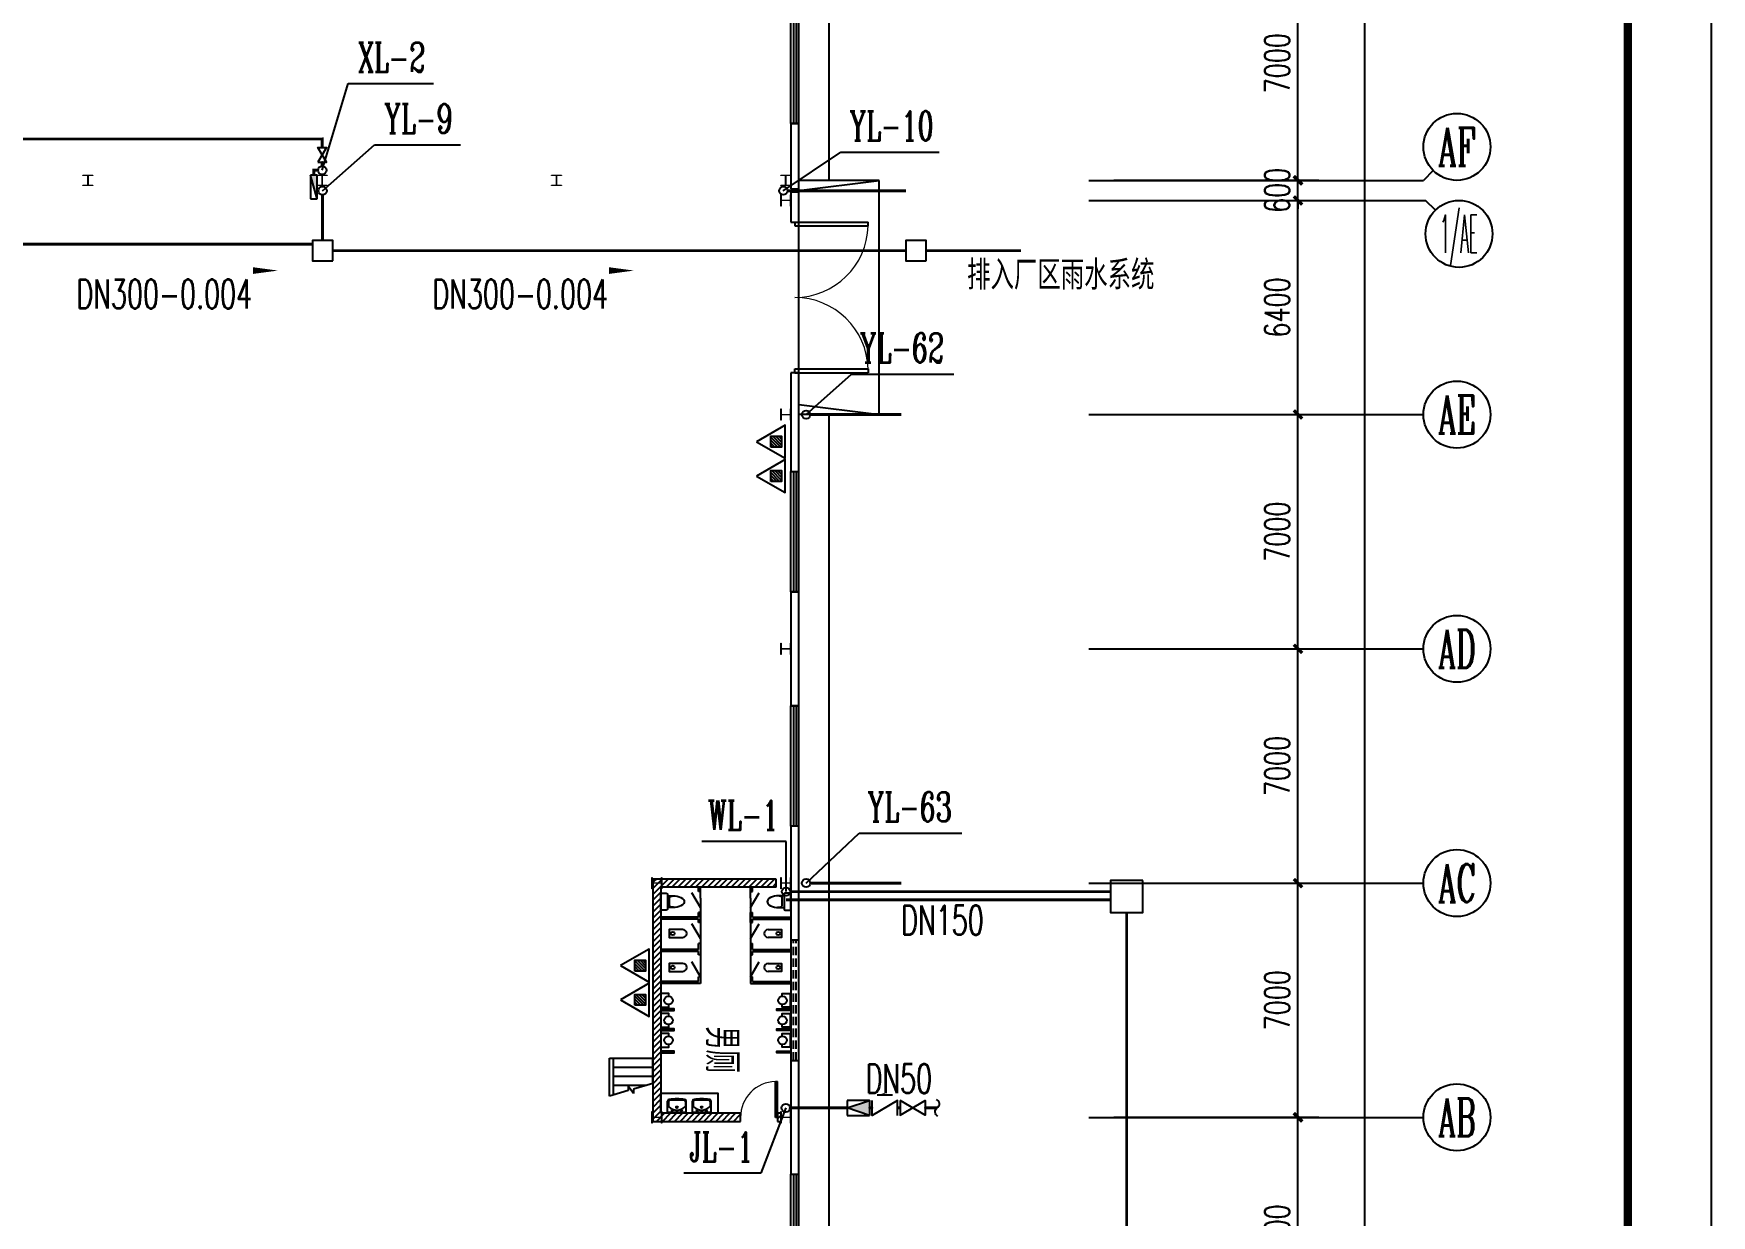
# Model space of a CAD drawing. Extents: x -4407041 to 173436, y -470270 to -29437.
# Drawn here: x -203153 to -153016, y -119376 to -84058 of the extents above; entities that cross this region are included whole.
import ezdxf
from ezdxf.enums import TextEntityAlignment as Align

# ---------------------------------------------------------------- set-up
doc = ezdxf.new("R2010")
doc.units = 0
doc.header["$LTSCALE"] = 1000
doc.header["$MEASUREMENT"] = 0
for name, pattern in [('CENTER2', [1.125, 0.75, -0.125, 0.125, -0.125]), ('DASH', [0.35, 0.25, -0.1]), ('PHANTOM2', [1.25, 0.625, -0.125, 0.125, -0.125, 0.125, -0.125])]:
    doc.linetypes.add(name, pattern=pattern)
for name, color, linetype in [('AXIS', 3, 'Continuous'), ('AXIS_TEXT', 7, 'Continuous'), ('DIM_污水', 3, 'Continuous'), ('DIM_消防', 3, 'Continuous'), ('DIM_给水', 3, 'Continuous'), ('DIM_雨水', 3, 'Continuous'), ('EQUIP_消火栓', 7, 'Continuous'), ('EQUIP_消防', 7, 'Continuous'), ('EQUIP_给水', 7, 'Continuous'), ('LVTRY', 6, 'Continuous'), ('PIPE-污水', 2, 'DASH'), ('PIPE-消防', 1, 'PHANTOM2'), ('PIPE-给水', 3, 'Continuous'), ('PIPE-雨水', 4, 'CENTER2'), ('PUB_HATCH', 8, 'Continuous'), ('PUB_TEXT', 7, 'Continuous'), ('PUB_TITLE', 4, 'Continuous'), ('STAIR', 2, 'Continuous'), ('TEXT_污水', 7, 'Continuous'), ('TWT_SYMB', 3, 'Continuous'), ('TWT_TEXT', 7, 'Continuous'), ('VALVE_消防', 7, 'Continuous'), ('VALVE_给水', 7, 'Continuous'), ('VPIPE-污水', 2, 'Continuous'), ('VPIPE-消防', 1, 'Continuous'), ('VPIPE-给水', 3, 'Continuous'), ('VPIPE-雨水', 4, 'Continuous'), ('WALL', 9, 'Continuous'), ('WINDOW', 4, 'Continuous'), ('ZDH', 7, 'Continuous'), ('洁具', 7, 'Continuous')]:
    doc.layers.add(name, color=color, linetype=linetype)
doc.layers.add('STXT_XG_THIN', color=2, linetype='Continuous', lineweight=0)
doc.styles.add('_TCH_AXIS', font='COMPLEX', dxfattribs={"bigfont": 'GBCBIG'})
doc.styles.add('_TCH_DIM', font='SIMPLEX', dxfattribs={"bigfont": 'GBCBIG'})
doc.styles.add('_TCH_DIM_T3', font='SIMPLEX', dxfattribs={"width": 0.705882, "bigfont": 'GBCBIG'})
doc.styles.add('_TWT_PIPEDN', font='SIMPLEX', dxfattribs={"width": 0.8, "height": 3.5, "bigfont": 'HZTXT'})
doc.styles.add('_TWT_SERIAL', font='COMPLEX', dxfattribs={"width": 0.8, "height": 3.5, "bigfont": 'HZTXT'})
doc.styles.add('COMPLEX', font='COMPLEX')
doc.styles.add('hztxt', font='SIMPLEX', dxfattribs={"width": 0.8, "height": 3.5, "bigfont": 'HZTXT'})
doc.dimstyles.new('_TCH_ARCH&&250', dxfattribs={"dimtxt": 743.75, "dimasz": 250, "dimexe": 625, "dimexo": 750, "dimgap": 250, "dimtad": 1, "dimdec": 0, "dimzin": 0, "dimdsep": 46, "dimtxsty": '_TCH_DIM_T3', "dimblk": 'ARCHTICK', "dimcen": 0.09, "dimclrt": 7, "dimazin": 2, "dimtfac": 1, "dimtdec": 0, "dimtix": 1, "dimtmove": 2, "dimatfit": 3, "dimfxl": 0, "dimtolj": 1, "dimtzin": 0, "dimarcsym": 0})
pattern_1 = [(45, (0, 89.76), (-88.38838, 88.38838), [])]

# ---------------------------------------------------------------- blocks, each defined once
blk = doc.blocks.new('_LV1')
for p, q in [((-280, 0), (280, 0)), ((-280, 0), (-280, -361)), ((280, 0), (280, -361)), ((-280, -29), (280, -29)), ((-251, -356), (-251, -214)), ((0, -29), (-90, -29)), ((-90, -29), (90, -29)), ((251, -356), (251, -215))]:
    blk.add_line(p, q)
for centre, radius in [((-139, -69), 15), ((1, -182), 24.9), ((0, -57), 8), ((139, -69), 15)]:
    blk.add_circle(centre, radius)
for centre, radius, start, end in [((-224, -361), 56, 180, 263.481), ((-223, -214), 28, 133.1543, 180), ((-223, -356), 28, 180, 263.4984), ((0, -452), 354, 46.7581, 133.1543), ((0, 1600), 2029, 263.481, 276.519), ((0, 1600), 1997, 263.4984, 276.5122), ((223, -356), 28, 276.5122, 0), ((224, -361), 56, 276.519, 0), ((223, -215), 28, 0, 46.7581)]:
    blk.add_arc(centre, radius, start, end)
blk = doc.blocks.new('_ArchTick')
at = {"color": 0, "linetype": 'ByBlock', "const_width": 0.4}
blk.add_lwpolyline([(-0.5, -0.5), (0.5, 0.5)], dxfattribs=at)
blk = doc.blocks.new('*D241')
at = {"layer": 'AXIS', "color": 0, "lineweight": -2}
for p, q in [((-170871, -116444), (-164746, -116444)), ((-165371, -123444), (-165371, -116444)), ((-170871, -123444), (-164746, -123444))]:
    blk.add_line(p, q, dxfattribs=at)
at = {"layer": 'Defpoints', "color": 0}
for p in [(-171621, -116444), (-165371, -116444), (-171621, -123444)]:
    blk.add_point(p, dxfattribs=at)
at = {"layer": 'AXIS', "color": 0, "lineweight": -2, "xscale": 250, "yscale": 250, "zscale": 250}
for p, rotation in [((-165371, -116444), 90), ((-165371, -123444), 270)]:
    blk.add_blockref('_ArchTick', p, dxfattribs=dict(at, rotation=rotation))
at = {"layer": 'AXIS', "color": 7, "insert": (-165993, -119944), "char_height": 743.8, "attachment_point": 5, "rotation": 90, "style": '_TCH_DIM_T3'}
blk.add_mtext('\\A1;7000', dxfattribs=at)
blk = doc.blocks.new('*D242')
at = {"layer": 'AXIS', "color": 0, "lineweight": -2}
for p, q in [((-170871, -109444), (-164746, -109444)), ((-165371, -116444), (-165371, -109444)), ((-170871, -116444), (-164746, -116444))]:
    blk.add_line(p, q, dxfattribs=at)
at = {"layer": 'Defpoints', "color": 0}
for p in [(-171621, -109444), (-165371, -109444), (-171621, -116444)]:
    blk.add_point(p, dxfattribs=at)
at = {"layer": 'AXIS', "color": 0, "lineweight": -2, "xscale": 250, "yscale": 250, "zscale": 250}
for p, rotation in [((-165371, -109444), 90), ((-165371, -116444), 270)]:
    blk.add_blockref('_ArchTick', p, dxfattribs=dict(at, rotation=rotation))
at = {"layer": 'AXIS', "color": 7, "insert": (-165993, -112944), "char_height": 743.8, "attachment_point": 5, "rotation": 90, "style": '_TCH_DIM_T3'}
blk.add_mtext('\\A1;7000', dxfattribs=at)
blk = doc.blocks.new('*D243')
at = {"layer": 'AXIS', "color": 0, "lineweight": -2}
for p, q in [((-170871, -102444), (-164746, -102444)), ((-165371, -109444), (-165371, -102444)), ((-170871, -109444), (-164746, -109444))]:
    blk.add_line(p, q, dxfattribs=at)
at = {"layer": 'Defpoints', "color": 0}
for p in [(-171621, -102444), (-165371, -102444), (-171621, -109444)]:
    blk.add_point(p, dxfattribs=at)
at = {"layer": 'AXIS', "color": 0, "lineweight": -2, "xscale": 250, "yscale": 250, "zscale": 250}
for p, rotation in [((-165371, -102444), 90), ((-165371, -109444), 270)]:
    blk.add_blockref('_ArchTick', p, dxfattribs=dict(at, rotation=rotation))
at = {"layer": 'AXIS', "color": 7, "insert": (-165993, -105944), "char_height": 743.8, "attachment_point": 5, "rotation": 90, "style": '_TCH_DIM_T3'}
blk.add_mtext('\\A1;7000', dxfattribs=at)
blk = doc.blocks.new('*D244')
at = {"layer": 'AXIS', "color": 0, "lineweight": -2}
for p, q in [((-170871, -95444), (-164746, -95444)), ((-165371, -102444), (-165371, -95444)), ((-170871, -102444), (-164746, -102444))]:
    blk.add_line(p, q, dxfattribs=at)
at = {"layer": 'Defpoints', "color": 0}
for p in [(-171621, -95444), (-165371, -95444), (-171621, -102444)]:
    blk.add_point(p, dxfattribs=at)
at = {"layer": 'AXIS', "color": 0, "lineweight": -2, "xscale": 250, "yscale": 250, "zscale": 250}
for p, rotation in [((-165371, -95444), 90), ((-165371, -102444), 270)]:
    blk.add_blockref('_ArchTick', p, dxfattribs=dict(at, rotation=rotation))
at = {"layer": 'AXIS', "color": 7, "insert": (-165993, -98944), "char_height": 743.8, "attachment_point": 5, "rotation": 90, "style": '_TCH_DIM_T3'}
blk.add_mtext('\\A1;7000', dxfattribs=at)
blk = doc.blocks.new('*D245')
at = {"layer": 'AXIS', "color": 0, "lineweight": -2}
for p, q in [((-170871, -89044), (-164746, -89044)), ((-165371, -95444), (-165371, -89044)), ((-170871, -95444), (-164746, -95444))]:
    blk.add_line(p, q, dxfattribs=at)
at = {"layer": 'Defpoints', "color": 0}
for p in [(-171621, -89044), (-165371, -89044), (-171621, -95444)]:
    blk.add_point(p, dxfattribs=at)
at = {"layer": 'AXIS', "color": 0, "lineweight": -2, "xscale": 250, "yscale": 250, "zscale": 250}
for p, rotation in [((-165371, -89044), 90), ((-165371, -95444), 270)]:
    blk.add_blockref('_ArchTick', p, dxfattribs=dict(at, rotation=rotation))
at = {"layer": 'AXIS', "color": 7, "insert": (-165993, -92244), "char_height": 743.8, "attachment_point": 5, "rotation": 90, "style": '_TCH_DIM_T3'}
blk.add_mtext('\\A1;6400', dxfattribs=at)
blk = doc.blocks.new('*D246')
at = {"layer": 'AXIS', "color": 0, "lineweight": -2}
for p, q in [((-165371, -88444), (-165371, -88194)), ((-170871, -88444), (-164746, -88444)), ((-165371, -89044), (-165371, -88444)), ((-170871, -89044), (-164746, -89044)), ((-165371, -89044), (-165371, -89294))]:
    blk.add_line(p, q, dxfattribs=at)
at = {"layer": 'Defpoints', "color": 0}
for p in [(-171621, -88444), (-165371, -88444), (-171621, -89044)]:
    blk.add_point(p, dxfattribs=at)
at = {"layer": 'AXIS', "color": 0, "lineweight": -2, "xscale": 250, "yscale": 250, "zscale": 250}
for p, rotation in [((-165371, -88444), 270), ((-165371, -89044), 90)]:
    blk.add_blockref('_ArchTick', p, dxfattribs=dict(at, rotation=rotation))
at = {"layer": 'AXIS', "color": 7, "insert": (-165993, -88744), "char_height": 743.8, "attachment_point": 5, "rotation": 90, "style": '_TCH_DIM_T3'}
blk.add_mtext('\\A1;600', dxfattribs=at)
blk = doc.blocks.new('*D247')
at = {"layer": 'AXIS', "color": 0, "lineweight": -2}
for p, q in [((-170871, -81444), (-164746, -81444)), ((-165371, -88444), (-165371, -81444)), ((-170871, -88444), (-164746, -88444))]:
    blk.add_line(p, q, dxfattribs=at)
at = {"layer": 'Defpoints', "color": 0}
for p in [(-171621, -81444), (-165371, -81444), (-171621, -88444)]:
    blk.add_point(p, dxfattribs=at)
at = {"layer": 'AXIS', "color": 0, "lineweight": -2, "xscale": 250, "yscale": 250, "zscale": 250}
for p, rotation in [((-165371, -81444), 90), ((-165371, -88444), 270)]:
    blk.add_blockref('_ArchTick', p, dxfattribs=dict(at, rotation=rotation))
at = {"layer": 'AXIS', "color": 7, "insert": (-165993, -84944), "char_height": 743.8, "attachment_point": 5, "rotation": 90, "style": '_TCH_DIM_T3'}
blk.add_mtext('\\A1;7000', dxfattribs=at)
blk = doc.blocks.new('*D251')
at = {"layer": 'AXIS', "color": 0, "lineweight": -2}
for p, q in [((-170871, -67204), (-162746, -67204)), ((-163371, -249684), (-163371, -67204)), ((-170871, -249684), (-162746, -249684))]:
    blk.add_line(p, q, dxfattribs=at)
at = {"layer": 'Defpoints', "color": 0}
for p in [(-171621, -67204), (-163371, -67204), (-171621, -249684)]:
    blk.add_point(p, dxfattribs=at)
at = {"layer": 'AXIS', "color": 0, "lineweight": -2, "xscale": 250, "yscale": 250, "zscale": 250}
for p, rotation in [((-163371, -67204), 90), ((-163371, -249684), 270)]:
    blk.add_blockref('_ArchTick', p, dxfattribs=dict(at, rotation=rotation))
at = {"layer": 'AXIS', "color": 7, "insert": (-163993, -158444), "char_height": 743.8, "attachment_point": 5, "rotation": 90, "style": '_TCH_DIM_T3'}
blk.add_mtext('\\A1;182480', dxfattribs=at)
blk = doc.blocks.new('$TCHSYS$WIN2D')
for p, q in [((-0.5, 0.5), (0.5, 0.5)), ((-0.5, 0.5), (-0.5, -0.5)), ((0.5, 0.5), (0.5, -0.5)), ((0.5, 0.167), (-0.5, 0.167)), ((0.5, -0.167), (-0.5, -0.167)), ((-0.5, -0.5), (0.5, -0.5))]:
    blk.add_line(p, q)
blk = doc.blocks.new('_AXISO')
blk.add_circle((0, 0), 0.5)
at = {"layer": 'AXIS_TEXT', "style": 'COMPLEX', "width": 1.041667}
blk.add_attdef('A', text='', height=0.56, dxfattribs=at).set_placement((-0.25, -0.28), (0.25, -0.28), align=Align.FIT)
blk = doc.blocks.new('$DorLib2D$00000001')
for p, q in [((0.45, 0.975), (0.5, 0.975)), ((0.45, 0), (0.45, 0.975)), ((0.5, 0), (0.5, 0.975)), ((0.5, 0), (0.45, 0))]:
    blk.add_line(p, q)
at = {"lineweight": 13}
blk.add_arc((0.475, 0), 0.975, 91.4693, 180, dxfattribs=at)
blk = doc.blocks.new('$DorLib2D$00000002')
for p, q in [((-0.5, 0), (-0.5, 0.4875)), ((-0.475, 0.4875), (-0.5, 0.4875)), ((-0.475, 0), (-0.475, 0.4875)), ((0.475, 0), (0.475, 0.4875)), ((0.475, 0.4875), (0.5, 0.4875)), ((0.5, 0), (0.5, 0.4875)), ((-0.5, 0), (-0.475, 0)), ((0.5, 0), (0.475, 0))]:
    blk.add_line(p, q)
at = {"lineweight": 13}
for centre, start, end in [((-0.4875, 0), 0, 88.53072), ((0.4875, 0), 91.46928, 180)]:
    blk.add_arc(centre, 0.4875, start, end, dxfattribs=at)
blk = doc.blocks.new('$plan$00002826')
at = {"layer": '洁具', "color": 7}
blk.add_line((-260, -140), (-260, 140), dxfattribs=at)
at = {"layer": '洁具'}
blk.add_line((-200, 170), (-200, -170), dxfattribs=at)
blk.add_lwpolyline([(-650, 92, 0.537872), (-650, -92, 0.149947), (-430, -170), (-200, -170), (-200, -220, 0.414214), (-170, -250), (-30, -250, 0.414214), (0, -220), (0, 220, 0.414214), (-30, 250), (-170, 250, 0.414214), (-200, 220), (-200, 170), (-430, 170, 0.149947)], format="xyb", close=True, dxfattribs=at)
at = {"layer": '洁具', "color": 7}
for centre, start, end in [((-413, -227), 67.4505, 91.4725), ((-413, 227), 268.6339, 292.5495)]:
    blk.add_arc(centre, 398, start, end, dxfattribs=at)
blk = doc.blocks.new('$TwtSys$00000434')
for p, q in [((-0.5, 0.5), (-0.5, -0.5)), ((-0.5, -0.5), (0.5, 0.5)), ((0.5, 0.5), (-0.5, 0.5)), ((0.5, -0.5), (0.5, 0.5)), ((-0.5, -0.5), (0.5, -0.5))]:
    blk.add_line(p, q)
blk.add_solid([(0.5, -0.5), (0.5, 0.5), (-0.5, -0.5)])
blk = doc.blocks.new('$VALVE$00000295')
blk.add_lwpolyline([(-125, 72), (-125, -72), (125, 72), (125, -72), (-125, 72)])
for p in [(-125, 0), (125, 0)]:
    blk.add_point(p)
blk = doc.blocks.new('$VALVE$00000315')
blk.add_line((-75, 125), (75, 125))
blk.add_lwpolyline([(-125, -75), (-125, 75), (125, -75), (125, 75)])
for p in [(-125, 0), (125, 0)]:
    blk.add_point(p)
blk.add_solid([(0, 125), (0, 150), (75, 125)])
blk = doc.blocks.new('$VALVE$00000752')
for p, q in [((-112.5, 75), (112.5, 75)), ((112.5, 75), (112.5, -75)), ((112.5, -75), (-112.5, -75))]:
    blk.add_line(p, q)
blk.add_lwpolyline([(-112.5, -75), (112.5, 0), (-112.5, 75)], close=True)
for p in [(-112.5, 0), (112.5, 0)]:
    blk.add_point(p)
blk.add_solid([(-112.5, 75), (112.5, 0), (-112.5, -75)])
blk = doc.blocks.new('$TwtSys$00000132')
at = {"elevation": 0}
blk.add_lwpolyline([(7, -101, -0.575183), (0, 0, 0.604745), (-11, 101, 16.924828)], format="xyb", dxfattribs=at)
blk = doc.blocks.new('$ATTACHMENT$00000214')
h = blk.add_hatch()
h.set_pattern_fill('ANSI31', color=256, scale=200, style=0)
h.set_pattern_definition([(45, (-38543.802, -6842.639), (-17.67767, 17.67767), [])])
h.paths.add_polyline_path([(-65, 2), (65, 2), (65, -128), (-65, -128)])
for points in [[(0, 172), (-198, -172), (198, -172)], [(-65, 2), (65, 2), (65, -128), (-65, -128)]]:
    blk.add_lwpolyline(points, close=True)

msp = doc.modelspace()

# ---------------------------------------------------------------- hatches: boundary and pattern name
at = {"layer": 'PIPE-消防'}
for points in [[(-194528.2, -87208), (-194484.4, -87208), (-194484.4, -87164.2)], [(-194528.2, -87208), (-194528.2, -87164.2), (-194484.4, -87164.2)], [(-194778.2, -88143), (-194778.2, -88099.2), (-194821.9, -88099.2)], [(-194778.2, -88143), (-194821.9, -88143), (-194821.9, -88099.2)]]:
    msp.add_hatch(color=256, dxfattribs=at).paths.add_polyline_path(points)
at = {"layer": 'PUB_HATCH'}
h = msp.add_hatch(dxfattribs=at)
h.set_pattern_fill('普通砖', color=256, scale=50, style=0)
h.set_pattern_definition(pattern_1)
h.paths.add_polyline_path([(-180958.6, -109324.2), (-184648.2, -109324.2), (-184408.2, -109564.2), (-180958.6, -109564.2)])
h = msp.add_hatch(dxfattribs=at)
h.set_pattern_fill('普通砖', color=256, scale=50, style=0)
h.set_pattern_definition(pattern_1)
h.paths.add_polyline_path([(-184408.2, -109564.2), (-184648.2, -109324.2), (-184648.2, -116564.2), (-184408.2, -116324.2)])
h = msp.add_hatch(dxfattribs=at)
h.set_pattern_fill('普通砖', color=256, scale=50, style=0)
h.set_pattern_definition(pattern_1)
h.paths.add_polyline_path([(-184648.2, -116564.2), (-182026.7, -116564.2), (-182026.7, -116324.2), (-184408.2, -116324.2)])
h = msp.add_hatch(dxfattribs=at)
h.set_pattern_fill('普通砖', color=256, scale=50, style=0)
h.set_pattern_definition(pattern_1)
h.paths.add_polyline_path([(-180818, -116324.2), (-180926.7, -116324.2), (-180926.7, -116564.2), (-180818, -116564.2)])

# ---------------------------------------------------------------- linework, layer by layer
at = {"color": 2}
for points in [[(-187528.2, -66304.2), (-179388.2, -66304.2), (-179388.2, -88444.2)], [(-179388.2, -95444.2), (-179388.2, -121044.2)]]:
    msp.add_lwpolyline(points, dxfattribs=at)
for points in [[(-194213.6, -90849.5), (-194213.6, -90242.5), (-194820.6, -90242.5), (-194820.6, -90849.5)], [(-176480.5, -90849.5), (-176480.5, -90242.5), (-177087.5, -90242.5), (-177087.5, -90849.5)], [(-170011, -109367.3), (-170968.5, -109367.3), (-170968.5, -110324.7), (-170011, -110324.7)], [(-184408.2, -113204.3), (-184408.2, -113255.4), (-184012.3, -113255.4), (-184012.3, -113204.3)], [(-180548.2, -113204.3), (-180548.2, -113255.4), (-180944, -113255.4), (-180944, -113204.3)], [(-184408.2, -113800.8), (-184408.2, -113851.9), (-184012.3, -113851.9), (-184012.3, -113800.8)], [(-180548.2, -113800.8), (-180548.2, -113851.9), (-180944, -113851.9), (-180944, -113800.8)], [(-184408.2, -114465.2), (-184408.2, -114516.3), (-184012.3, -114516.3), (-184012.3, -114465.2)], [(-180548.2, -114465.2), (-180548.2, -114516.3), (-180944, -114516.3), (-180944, -114465.2)]]:
    msp.add_lwpolyline(points, close=True)
msp.add_lwpolyline([(-184408.2, -116324.2), (-184408.2, -115724.2), (-182708.2, -115724.2), (-182708.2, -116324.2)])
at = {"layer": 'AXIS'}
for p, q in [((-161328.6, -88151.3), (-161621.5, -88444.2)), ((-171621.5, -88444.2), (-161621.5, -88444.2)), ((-171621.5, -89044.2), (-161559.4, -89044.2)), ((-161266.5, -89337.1), (-161559.4, -89044.2)), ((-171621.5, -95444.2), (-161621.5, -95444.2)), ((-171621.5, -102444.2), (-161621.5, -102444.2)), ((-171621.5, -109444.2), (-161621.5, -109444.2)), ((-171621.5, -116444.2), (-161621.5, -116444.2))]:
    msp.add_line(p, q, dxfattribs=at)
at = {"layer": 'DIM_污水'}
for p, q in [((-180669, -108199.5), (-183186.2, -108199.5)), ((-180669, -109700.5), (-180669, -108199.5))]:
    msp.add_line(p, q, dxfattribs=at)
at = {"layer": 'DIM_消防'}
for p, q in [((-194528.2, -88143), (-193748.5, -85553.5)), ((-193748.5, -85553.5), (-191207.2, -85553.5))]:
    msp.add_line(p, q, dxfattribs=at)
at = {"layer": 'DIM_给水'}
for p, q in [((-180677, -116161.5), (-181420.5, -118109)), ((-181420.5, -118109), (-183725.6, -118109))]:
    msp.add_line(p, q, dxfattribs=at)
at = {"layer": 'DIM_雨水'}
for p, q in [((-194517.1, -88755), (-192961.5, -87386.4)), ((-192961.5, -87386.4), (-190396.2, -87386.4)), ((-180749.7, -88755), (-179032.5, -87600.4)), ((-179032.5, -87600.4), (-176097.3, -87600.4)), ((-180069.5, -95444.2), (-178714.1, -94233.2)), ((-178714.1, -94233.2), (-175652.7, -94233.2)), ((-180069.5, -109444.2), (-178481.6, -107953.2)), ((-178481.6, -107953.2), (-175420.2, -107953.2))]:
    msp.add_line(p, q, dxfattribs=at)
at = {"layer": 'PIPE-污水', "ltscale": 2.5, "const_width": 87.5}
for points in [[(-180544, -109700.5), (-170968.5, -109700.5)], [(-180669, -109943), (-170968.5, -109943)], [(-170489.8, -110324.7), (-170489.8, -135324.7)]]:
    msp.add_lwpolyline(points, dxfattribs=at)
at = {"layer": 'PIPE-消防', "ltscale": 2.5, "const_width": 87.5}
for points in [[(-194528.2, -87208), (-222528.2, -87208)], [(-194528.2, -87460.9), (-194528.2, -87208)], [(-194653.2, -88143), (-194778.2, -88143)], [(-194778.2, -88143), (-194778.2, -88294.2)], [(-194528.2, -88018), (-194528.2, -87899.1)]]:
    msp.add_lwpolyline(points, dxfattribs=at)
at = {"layer": 'PIPE-给水', "ltscale": 2.5, "const_width": 87.5}
for points in [[(-180552, -116161.5), (-178846, -116161.5)], [(-178171, -116161.5), (-178091.5, -116161.5)], [(-177341.5, -116161.5), (-177263.6, -116161.5)], [(-176512.4, -116161.5), (-176149, -116161.5)]]:
    msp.add_lwpolyline(points, dxfattribs=at)
at = {"layer": 'PIPE-雨水', "ltscale": 2.5, "const_width": 87.5}
for points in [[(-180624.7, -88755), (-177087.5, -88755)], [(-194517.1, -88880), (-194517.1, -90242.5)], [(-205496.5, -90355.5), (-194820.6, -90355.5)], [(-194213.6, -90546), (-177087.5, -90546)], [(-176480.5, -90546), (-173643.5, -90546)]]:
    msp.add_lwpolyline(points, dxfattribs=at)
at = {"layer": 'PIPE-雨水', "linetype": 'CENTER2', "const_width": 87.5}
for points in [[(-179944.5, -95444.2), (-177223, -95444.2)], [(-179944.5, -109444.2), (-177223, -109444.2)]]:
    msp.add_lwpolyline(points, dxfattribs=at)
at = {"layer": 'PUB_TITLE'}
msp.add_lwpolyline([(-301516.5, -29436.9), (-301516.5, -292186.9), (-153016.5, -292186.9), (-153016.5, -29436.9)], close=True, dxfattribs=at)
at = {"layer": 'PUB_TITLE', "const_width": 250}
msp.add_lwpolyline([(-299016.5, -35686.9), (-299016.5, -289686.9), (-155516.5, -289686.9), (-155516.5, -35686.9)], close=True, dxfattribs=at)
at = {"layer": 'STAIR'}
for p, q in [((-177888.2, -88444.2), (-180288.2, -88444.2)), ((-180288.2, -95444.2), (-180288.2, -88444.2)), ((-180288.2, -88744.2), (-177888.2, -88444.2)), ((-177888.2, -95444.2), (-177888.2, -88444.2)), ((-180288.2, -95144.2), (-177888.2, -95444.2)), ((-177888.2, -95444.2), (-180288.2, -95444.2)), ((-185948.2, -115808.2), (-185948.2, -114674.2)), ((-185948.2, -114674.2), (-185828.2, -114674.2)), ((-185828.2, -115773.3), (-185828.2, -114674.2)), ((-185828.2, -114674.2), (-184648.2, -114674.2)), ((-184648.2, -115430.2), (-184648.2, -114674.2)), ((-185828.2, -114944.2), (-184648.2, -114944.2)), ((-185828.2, -115214.2), (-184648.2, -115214.2)), ((-185384.4, -115644.3), (-185948.2, -115808.2)), ((-185828.2, -115484.2), (-184833.9, -115484.2)), ((-185828.2, -115754.2), (-185762.4, -115754.2)), ((-185228.2, -115734.7), (-185387.1, -115517.6)), ((-185387.1, -115517.6), (-185384.4, -115644.3)), ((-184648.2, -115430.2), (-185231.1, -115599.7)), ((-185231.1, -115599.7), (-185228.2, -115734.7))]:
    msp.add_line(p, q, dxfattribs=at)
at = {"layer": 'STXT_XG_THIN', "color": 2}
for points in [[(-201378.2, -88594.2), (-201678.2, -88594.2), (-201678.2, -88584), (-201531.1, -88584), (-201531.1, -88304.4), (-201678.2, -88304.4), (-201678.2, -88294.2), (-201378.2, -88294.2), (-201378.2, -88304.4), (-201525.3, -88304.4), (-201525.3, -88584), (-201378.2, -88584), (-201378.2, -88594.2)], [(-194378.2, -88594.2), (-194678.2, -88594.2), (-194678.2, -88584), (-194531.1, -88584), (-194531.1, -88304.4), (-194678.2, -88304.4), (-194678.2, -88294.2), (-194378.2, -88294.2), (-194378.2, -88304.4), (-194525.3, -88304.4), (-194525.3, -88584), (-194378.2, -88584), (-194378.2, -88594.2)], [(-187378.2, -88594.2), (-187678.2, -88594.2), (-187678.2, -88584), (-187531.1, -88584), (-187531.1, -88304.4), (-187678.2, -88304.4), (-187678.2, -88294.2), (-187378.2, -88294.2), (-187378.2, -88304.4), (-187525.3, -88304.4), (-187525.3, -88584), (-187378.2, -88584), (-187378.2, -88594.2)], [(-180528.2, -88594.2), (-180828.2, -88594.2), (-180828.2, -88584), (-180681.1, -88584), (-180681.1, -88304.4), (-180828.2, -88304.4), (-180828.2, -88294.2), (-180528.2, -88294.2), (-180528.2, -88304.4), (-180675.3, -88304.4), (-180675.3, -88584), (-180528.2, -88584), (-180528.2, -88594.2)], [(-180828.2, -89214.2), (-180828.2, -88874.2), (-180818, -88874.2), (-180818, -89041.3), (-180538.4, -89041.3), (-180538.4, -88874.2), (-180528.2, -88874.2), (-180528.2, -89214.2), (-180538.4, -89214.2), (-180538.4, -89047.1), (-180818, -89047.1), (-180818, -89214.2), (-180828.2, -89214.2)], [(-180828.2, -95614.2), (-180828.2, -95274.2), (-180818, -95274.2), (-180818, -95441.3), (-180538.4, -95441.3), (-180538.4, -95274.2), (-180528.2, -95274.2), (-180528.2, -95614.2), (-180538.4, -95614.2), (-180538.4, -95447.1), (-180818, -95447.1), (-180818, -95614.2), (-180828.2, -95614.2)], [(-180828.2, -102614.2), (-180828.2, -102274.2), (-180818, -102274.2), (-180818, -102441.3), (-180538.4, -102441.3), (-180538.4, -102274.2), (-180528.2, -102274.2), (-180528.2, -102614.2), (-180538.4, -102614.2), (-180538.4, -102447.1), (-180818, -102447.1), (-180818, -102614.2), (-180828.2, -102614.2)], [(-184678.2, -109614.2), (-184678.2, -109274.2), (-184668, -109274.2), (-184668, -109441.3), (-184388.4, -109441.3), (-184388.4, -109274.2), (-184378.2, -109274.2), (-184378.2, -109614.2), (-184388.4, -109614.2), (-184388.4, -109447.1), (-184668, -109447.1), (-184668, -109614.2), (-184678.2, -109614.2)], [(-180828.2, -109614.2), (-180828.2, -109274.2), (-180818, -109274.2), (-180818, -109441.3), (-180538.4, -109441.3), (-180538.4, -109274.2), (-180528.2, -109274.2), (-180528.2, -109614.2), (-180538.4, -109614.2), (-180538.4, -109447.1), (-180818, -109447.1), (-180818, -109614.2), (-180828.2, -109614.2)], [(-184678.2, -116614.2), (-184678.2, -116274.2), (-184668, -116274.2), (-184668, -116441.3), (-184388.4, -116441.3), (-184388.4, -116274.2), (-184378.2, -116274.2), (-184378.2, -116614.2), (-184388.4, -116614.2), (-184388.4, -116447.1), (-184668, -116447.1), (-184668, -116614.2), (-184678.2, -116614.2)], [(-180828.2, -116614.2), (-180828.2, -116274.2), (-180818, -116274.2), (-180818, -116441.3), (-180538.4, -116441.3), (-180538.4, -116274.2), (-180528.2, -116274.2), (-180528.2, -116614.2), (-180538.4, -116614.2), (-180538.4, -116447.1), (-180818, -116447.1), (-180818, -116614.2), (-180828.2, -116614.2)]]:
    msp.add_lwpolyline(points, dxfattribs=at)
at = {"layer": 'TWT_SYMB'}
for points in [[(-202195, -91141, 0, 0, 0), (-195849, -91141, 0, 200, 0), (-196599, -91141, 0, 0, 0)], [(-191558.5, -91141, 0, 0, 0), (-185212.5, -91141, 0, 200, 0), (-185962.5, -91141, 0, 0, 0)]]:
    msp.add_lwpolyline(points, format="xyseb", dxfattribs=at)
at = {"layer": 'VPIPE-污水'}
msp.add_circle((-180669, -109700.5), 125, dxfattribs=at)
at = {"layer": 'VPIPE-消防'}
msp.add_circle((-194528.2, -88143), 125, dxfattribs=at)
at = {"layer": 'VPIPE-给水'}
msp.add_circle((-180677, -116161.5), 125, dxfattribs=at)
at = {"layer": 'VPIPE-雨水'}
for centre in [(-194517.1, -88755), (-180749.7, -88755), (-180069.5, -95444.2), (-180069.5, -109444.2)]:
    msp.add_circle(centre, 125, dxfattribs=at)
at = {"layer": 'WALL', "color": 5}
for p, q in [((-180288.2, -86744.2), (-180528.2, -86744.2)), ((-180528.2, -86744.2), (-180528.2, -88694.2)), ((-180288.2, -88694.2), (-180288.2, -86744.2)), ((-180528.2, -88694.2), (-180288.2, -88694.2)), ((-180528.2, -88794.2), (-180528.2, -89694.2)), ((-180288.2, -88794.2), (-180528.2, -88794.2)), ((-180288.2, -89694.2), (-180288.2, -88794.2)), ((-180528.2, -89694.2), (-180288.2, -89694.2)), ((-180288.2, -94194.2), (-180528.2, -94194.2)), ((-180528.2, -94194.2), (-180528.2, -97144.2)), ((-180288.2, -97144.2), (-180288.2, -94194.2)), ((-180528.2, -97144.2), (-180288.2, -97144.2)), ((-180288.2, -100744.2), (-180528.2, -100744.2)), ((-180528.2, -100744.2), (-180528.2, -104144.2)), ((-180288.2, -104144.2), (-180288.2, -100744.2)), ((-180528.2, -104144.2), (-180288.2, -104144.2)), ((-180288.2, -107744.2), (-180528.2, -107744.2)), ((-180528.2, -107744.2), (-180528.2, -118144.2)), ((-180288.2, -118144.2), (-180288.2, -107744.2)), ((-180958.6, -109324.2), (-184648.2, -109324.2)), ((-184648.2, -109324.2), (-184648.2, -116564.2)), ((-180958.6, -109564.2), (-184408.2, -109564.2)), ((-184408.2, -109564.2), (-184408.2, -116324.2)), ((-180958.6, -109564.2), (-180958.6, -109324.2)), ((-184648.2, -116564.2), (-182026.7, -116564.2)), ((-182026.7, -116324.2), (-184408.2, -116324.2)), ((-182026.7, -116564.2), (-182026.7, -116324.2)), ((-180818, -116324.2), (-180926.7, -116324.2)), ((-180926.7, -116324.2), (-180926.7, -116564.2)), ((-180926.7, -116564.2), (-180818, -116564.2)), ((-180818, -116564.2), (-180818, -116324.2)), ((-180528.2, -118144.2), (-180288.2, -118144.2))]:
    msp.add_line(p, q, dxfattribs=at)
at = {"layer": 'WINDOW'}
for p, q in [((-183228.2, -110174.2), (-183480.8, -109730.6)), ((-183288.2, -109694.2), (-183288.2, -109564.2)), ((-183228.2, -109694.2), (-183288.2, -109694.2)), ((-183228.2, -109894.2), (-183228.2, -109564.2)), ((-181728.2, -109894.2), (-181728.2, -109564.2)), ((-181728.2, -109694.2), (-181668.2, -109694.2)), ((-181728.2, -110174.2), (-181475.5, -109730.6)), ((-181668.2, -109694.2), (-181668.2, -109564.2)), ((-183228.2, -109894.2), (-183228.2, -112444.2)), ((-181728.2, -109894.2), (-181728.2, -112444.2)), ((-183288.2, -110464.2), (-184408.2, -110464.2)), ((-183288.2, -110524.2), (-184408.2, -110524.2)), ((-183228.2, -111104.2), (-183480.8, -110660.6)), ((-183288.2, -110464.2), (-183288.2, -110324.2)), ((-183228.2, -110324.2), (-183288.2, -110324.2)), ((-183288.2, -110624.2), (-183288.2, -110524.2)), ((-183228.2, -110624.2), (-183288.2, -110624.2)), ((-183228.2, -110624.2), (-183228.2, -110324.2)), ((-181728.2, -110324.2), (-181668.2, -110324.2)), ((-181728.2, -110624.2), (-181728.2, -110324.2)), ((-181728.2, -110624.2), (-181668.2, -110624.2)), ((-181728.2, -111104.2), (-181475.5, -110660.6)), ((-181668.2, -110464.2), (-181668.2, -110324.2)), ((-181668.2, -110464.2), (-180548.2, -110464.2)), ((-181668.2, -110524.2), (-180548.2, -110524.2)), ((-181668.2, -110624.2), (-181668.2, -110524.2)), ((-183288.2, -111424.2), (-183288.2, -111254.2)), ((-183228.2, -111254.2), (-183288.2, -111254.2)), ((-181728.2, -111254.2), (-181668.2, -111254.2)), ((-181668.2, -111424.2), (-181668.2, -111254.2)), ((-183288.2, -111424.2), (-184408.2, -111424.2)), ((-183288.2, -111484.2), (-184408.2, -111484.2)), ((-183228.2, -112244.2), (-183480.8, -111800.6)), ((-183288.2, -111584.2), (-183288.2, -111484.2)), ((-183228.2, -111584.2), (-183288.2, -111584.2)), ((-181728.2, -111584.2), (-181668.2, -111584.2)), ((-181728.2, -112244.2), (-181475.5, -111800.6)), ((-181668.2, -111424.2), (-180548.2, -111424.2)), ((-181668.2, -111484.2), (-180548.2, -111484.2)), ((-181668.2, -111584.2), (-181668.2, -111484.2)), ((-183288.2, -112384.2), (-183288.2, -112244.2)), ((-183228.2, -112244.2), (-183288.2, -112244.2)), ((-181728.2, -112244.2), (-181668.2, -112244.2)), ((-181668.2, -112384.2), (-181668.2, -112244.2)), ((-183288.2, -112384.2), (-184408.2, -112384.2)), ((-183288.2, -112384.2), (-184408.2, -112384.2)), ((-183288.2, -112384.2), (-184408.2, -112384.2)), ((-183288.2, -112444.2), (-184408.2, -112444.2)), ((-183228.2, -112444.2), (-184408.2, -112444.2)), ((-183288.2, -112444.2), (-184408.2, -112444.2)), ((-181728.2, -112444.2), (-180548.2, -112444.2)), ((-181668.2, -112384.2), (-180548.2, -112384.2)), ((-181668.2, -112384.2), (-180548.2, -112384.2)), ((-181668.2, -112444.2), (-180548.2, -112444.2))]:
    msp.add_line(p, q, dxfattribs=at)
at = {"layer": 'WINDOW', "linetype": 'DASH'}
for p, q in [((-180528.2, -111144.2, 900), (-180288.2, -111144.2, 900)), ((-180448.2, -114744.2, 900), (-180448.2, -111144.2, 900)), ((-180368.2, -114744.2, 900), (-180368.2, -111144.2, 900)), ((-180528.2, -114744.2, 900), (-180288.2, -114744.2, 900))]:
    msp.add_line(p, q, dxfattribs=at)
at = {"layer": 'ZDH'}
for points in [[(-183754.4, -110831.2), (-184155.9, -110831.2), (-184155.9, -111069.7), (-183754.4, -111069.7)], [(-181201.9, -110831.2), (-180800.4, -110831.2), (-180800.4, -111069.7), (-181201.9, -111069.7)], [(-181201.9, -110831.2), (-180800.4, -110831.2), (-180800.4, -111069.7), (-181201.9, -111069.7)], [(-183754.4, -111845.9), (-184155.9, -111845.9), (-184155.9, -112084.4), (-183754.4, -112084.4)], [(-181201.9, -111845.9), (-180800.4, -111845.9), (-180800.4, -112084.4), (-181201.9, -112084.4)], [(-181201.9, -111845.9), (-180800.4, -111845.9), (-180800.4, -112084.4), (-181201.9, -112084.4)], [(-184171.5, -112822.7), (-184171.5, -112744.2), (-184408.2, -112744.2), (-184408.2, -113154.5), (-184171.5, -113154.5), (-184171.5, -113076)], [(-180784.8, -112822.7), (-180784.8, -112744.2), (-180548.2, -112744.2), (-180548.2, -113154.5), (-180784.8, -113154.5), (-180784.8, -113076)], [(-184171.5, -113419.2), (-184171.5, -113340.7), (-184408.2, -113340.7), (-184408.2, -113751), (-184171.5, -113751), (-184171.5, -113672.5)], [(-180784.8, -113419.2), (-180784.8, -113340.7), (-180548.2, -113340.7), (-180548.2, -113751), (-180784.8, -113751), (-180784.8, -113672.5)], [(-184171.5, -114015.7), (-184171.5, -113937.2), (-184408.2, -113937.2), (-184408.2, -114347.5), (-184171.5, -114347.5), (-184171.5, -114269)], [(-180784.8, -114015.7), (-180784.8, -113937.2), (-180548.2, -113937.2), (-180548.2, -114347.5), (-180784.8, -114347.5), (-180784.8, -114269)]]:
    msp.add_lwpolyline(points, dxfattribs=at)
for centre, radius in [((-184053.2, -110950.7), 54.3), ((-184053.2, -110950.7), 54.3), ((-180903.1, -110950.7), 54.3), ((-180903.1, -110950.7), 54.3), ((-184053.2, -111965.4), 54.3), ((-184053.2, -111965.4), 54.3), ((-180903.1, -111965.4), 54.3), ((-180903.1, -111965.4), 54.3), ((-184181.5, -112949.4), 126.6), ((-180774.8, -112949.4), 126.6), ((-184181.5, -113545.9), 126.6), ((-180774.8, -113545.9), 126.6), ((-184181.5, -114142.4), 126.6), ((-180774.8, -114142.4), 126.6)]:
    msp.add_circle(centre, radius, dxfattribs=at)
for centre, start, end in [((-183754.4, -110950.4), 270, 90), ((-183754.4, -110950.4), 270, 90), ((-183754.4, -110950.4), 270, 90), ((-183754.4, -110950.4), 270, 90), ((-181201.9, -110950.4), 90, 270), ((-181201.9, -110950.4), 90, 270), ((-181201.9, -110950.4), 90, 270), ((-181201.9, -110950.4), 90, 270), ((-183754.4, -111965.1), 270, 90), ((-183754.4, -111965.1), 270, 90), ((-183754.4, -111965.1), 270, 90), ((-183754.4, -111965.1), 270, 90), ((-181201.9, -111965.1), 90, 270), ((-181201.9, -111965.1), 90, 270), ((-181201.9, -111965.1), 90, 270), ((-181201.9, -111965.1), 90, 270)]:
    msp.add_arc(centre, 119.3, start, end, dxfattribs=at)

# ---------------------------------------------------------------- block references
at = {"yscale": -1, "rotation": 180}
msp.add_blockref('$plan$00002826', (-184408.2, -109998.8), dxfattribs=at)
msp.add_blockref('$plan$00002826', (-180528.2, -109998.8))
at = {"layer": 'AXIS'}
ref = msp.add_blockref('_AXISO', (-160621.5, -87444.2), dxfattribs=dict(at, xscale=2000, yscale=2000, zscale=2000))
ref.add_attrib('A', 'AF', dxfattribs={"layer": 'AXIS_TEXT', "height": 1131.37, "style": '_TCH_AXIS', "width": 0.567568}).set_placement((-161187.2, -88009.9), (-160055.8, -88009.9), align=Align.FIT)
ref = msp.add_blockref('_AXISO', (-160559.4, -90044.2), dxfattribs=dict(at, xscale=2000, yscale=2000, zscale=2000))
ref.add_attrib('A', '1/AE', dxfattribs={"layer": 'AXIS_TEXT', "height": 1131.37, "style": '_TCH_AXIS', "width": 0.283784}).set_placement((-161125.1, -90609.9), (-159993.7, -90609.9), align=Align.FIT)
ref = msp.add_blockref('_AXISO', (-160621.5, -95444.2), dxfattribs=dict(at, xscale=2000, yscale=2000, zscale=2000))
ref.add_attrib('A', 'AE', dxfattribs={"layer": 'AXIS_TEXT', "height": 1131.37, "style": '_TCH_AXIS', "width": 0.567568}).set_placement((-161187.2, -96009.9), (-160055.8, -96009.9), align=Align.FIT)
ref = msp.add_blockref('_AXISO', (-160621.5, -102444.2), dxfattribs=dict(at, xscale=2000, yscale=2000, zscale=2000))
ref.add_attrib('A', 'AD', dxfattribs={"layer": 'AXIS_TEXT', "height": 1131.37, "style": '_TCH_AXIS', "width": 0.552632}).set_placement((-161187.2, -103009.9), (-160055.8, -103009.9), align=Align.FIT)
ref = msp.add_blockref('_AXISO', (-160621.5, -109444.2), dxfattribs=dict(at, xscale=2000, yscale=2000, zscale=2000))
ref.add_attrib('A', 'AC', dxfattribs={"layer": 'AXIS_TEXT', "height": 1131.37, "style": '_TCH_AXIS', "width": 0.583333}).set_placement((-161187.2, -110009.9), (-160055.8, -110009.9), align=Align.FIT)
ref = msp.add_blockref('_AXISO', (-160621.5, -116444.2), dxfattribs=dict(at, xscale=2000, yscale=2000, zscale=2000))
ref.add_attrib('A', 'AB', dxfattribs={"layer": 'AXIS_TEXT', "height": 1131.37, "style": '_TCH_AXIS', "width": 0.552632}).set_placement((-161187.2, -117009.9), (-160055.8, -117009.9), align=Align.FIT)
at = {"layer": 'EQUIP_消火栓', "xscale": 700, "yscale": 200, "zscale": 700, "rotation": 90}
msp.add_blockref('$TwtSys$00000434', (-194778.2, -88644.2), dxfattribs=at)
at = {"layer": 'EQUIP_消防', "xscale": 2.5, "yscale": 2.5, "zscale": 2.5, "rotation": 90}
for p in [(-181121, -96256.5), (-181121, -97281), (-185184.5, -111909.5), (-185184.5, -112934)]:
    msp.add_blockref('$ATTACHMENT$00000214', p, dxfattribs=at)
at = {"layer": 'EQUIP_给水', "xscale": 2.5, "yscale": 2.5, "zscale": 2.5}
msp.add_blockref('$TwtSys$00000132', (-176149, -116161.5), dxfattribs=at)
at = {"layer": 'LVTRY', "rotation": 179.9999999999999}
for p in [(-183928.2, -116324.2), (-183188.2, -116324.2)]:
    msp.add_blockref('_LV1', p, dxfattribs=at)
at = {"layer": 'VALVE_消防', "xscale": 1.75, "yscale": 1.75, "zscale": 1.75, "rotation": 90}
msp.add_blockref('$VALVE$00000295', (-194528.2, -87680), dxfattribs=at)
at = {"layer": 'VALVE_给水', "yscale": 3, "zscale": 3}
for name, p, xscale in [('$VALVE$00000315', (-177716.5, -116161.5), -3), ('$VALVE$00000752', (-178508.5, -116161.5), -3), ('$VALVE$00000295', (-176888, -116161.5), 3)]:
    msp.add_blockref(name, p, dxfattribs=dict(at, xscale=xscale))
at = {"layer": 'WINDOW'}
for name, p, xscale, yscale, zscale, rotation in [('$TCHSYS$WIN2D', (-180408.2, -84944.2), 3600, 240, 3600, 90), ('$DorLib2D$00000002', (-180408.2, -91944.2), -4500, -4500, -4500, 90.00000000000006), ('$TCHSYS$WIN2D', (-180408.2, -98944.2), 3600, 240, 3600, 90.00000000000006), ('$TCHSYS$WIN2D', (-180408.2, -105944.2), 3600, -240, 3600, 90.00000000000006), ('$DorLib2D$00000001', (-181476.7, -116444.2), -1100, -1100, -1100, 180), ('$TCHSYS$WIN2D', (-180408.2, -119944.2), 3600, 240, 3600, 90.00000000000006)]:
    msp.add_blockref(name, p, dxfattribs=dict(at, xscale=xscale, yscale=yscale, zscale=zscale, rotation=rotation))

# ---------------------------------------------------------------- texts
at = {"layer": 'DIM_污水', "color": 7, "style": '_TWT_SERIAL', "width": 0.64}
msp.add_text('WL-1', height=875, dxfattribs=at).set_placement((-183011.2, -107849.5))
at = {"layer": 'DIM_消防', "color": 7, "style": '_TWT_SERIAL', "width": 0.64}
msp.add_text('XL-2', height=875, dxfattribs=at).set_placement((-193462.2, -85203.5))
at = {"layer": 'DIM_给水', "color": 7, "style": '_TWT_SERIAL', "width": 0.64}
msp.add_text('JL-1', height=875, dxfattribs=at).set_placement((-183550.6, -117759))
at = {"layer": 'DIM_雨水', "color": 7, "style": '_TWT_SERIAL', "width": 0.64}
for s, p in [('YL-9', (-192677.8, -87036.4)), ('YL-10', (-178779, -87250.4)), ('YL-62', (-178467.7, -93883.2)), ('YL-63', (-178235.2, -107603.2))]:
    msp.add_text(s, height=875, dxfattribs=at).set_placement(p)
at = {"layer": 'PUB_TEXT', "style": '_TCH_DIM'}
msp.add_text('男厕', height=964.54, rotation=270, dxfattribs=at).set_placement((-183068.1, -113725.5))
at = {"layer": 'TEXT_污水', "style": '_TWT_PIPEDN', "width": 0.64}
for s, p in [('DN150', (-177230, -110991.5)), ('DN50', (-178293.7, -115725.5))]:
    msp.add_text(s, height=875, dxfattribs=at).set_placement(p)
at = {"layer": 'TWT_SYMB', "color": 7, "style": 'hztxt', "width": 0.64}
for p in [(-201875.3, -92278.5), (-191238.8, -92278.5)]:
    msp.add_text('DN300-0.004', height=875, dxfattribs=at).set_placement(p)
at = {"layer": 'TWT_TEXT', "style": 'hztxt', "width": 0.8}
msp.add_text('排入厂区雨水系统', height=875, dxfattribs=at).set_placement((-175259.5, -91711.5))

# ---------------------------------------------------------------- dimensions: what is measured, and where the dimension line sits
at = {"layer": 'AXIS'}
for p1, p2, distance, picture, middle in [((-171621.5, -249684.2), (-171621.5, -67204.2), -8250, '*D251', (-163993.4, -158444.2)), ((-171621.5, -88444.2), (-171621.5, -81444.2), -6250, '*D247', (-165993.4, -84944.2)), ((-171621.5, -89044.2), (-171621.5, -88444.2), -6250, '*D246', (-165993.4, -88744.2)), ((-171621.5, -95444.2), (-171621.5, -89044.2), -6250, '*D245', (-165993.4, -92244.2)), ((-171621.5, -102444.2), (-171621.5, -95444.2), -6250, '*D244', (-165993.4, -98944.2)), ((-171621.5, -109444.2), (-171621.5, -102444.2), -6250, '*D243', (-165993.4, -105944.2)), ((-171621.5, -116444.2), (-171621.5, -109444.2), -6250, '*D242', (-165993.4, -112944.2)), ((-171621.5, -123444.2), (-171621.5, -116444.2), -6250, '*D241', (-165993.4, -119944.2))]:
    dim = msp.add_aligned_dim(p1=p1, p2=p2, distance=distance, dimstyle='_TCH_ARCH&&250', dxfattribs=at)
    dim.commit()
    dim.dimension.update_dxf_attribs({"geometry": picture, "text_midpoint": middle})

doc.saveas('drawing.dxf')
